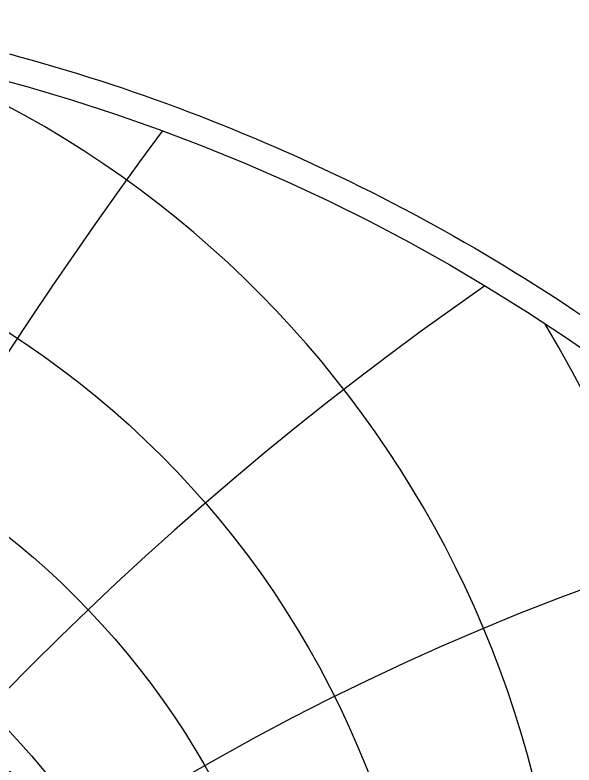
# Model space of a CAD drawing. Header units: millimetres. Extents: x -69 to 69, y -69 to 71.
# Drawn here: x 18.29 to 38.55, y 41.2 to 68.4 of the extents above; entities that cross this region are included whole.
import ezdxf

# ---------------------------------------------------------------- set-up
doc = ezdxf.new("R2010")
doc.units = ezdxf.units.MM
for name, color, linetype in [('CUT_OUTER', 1, 'Continuous'), ('ENGRAVE', 7, 'Continuous'), ('ENGRAVE_FINE', 8, 'Continuous')]:
    doc.layers.add(name, color=color, linetype=linetype)

msp = doc.modelspace()

# ---------------------------------------------------------------- linework, layer by layer
at = {"layer": 'CUT_OUTER'}
msp.add_lwpolyline([(18.0965, 66.9887), (18.5072, 66.8764), (18.9172, 66.7616), (19.3265, 66.6443), (19.735, 66.5244), (20.1429, 66.4021), (20.5499, 66.2772), (20.9562, 66.1499), (21.3617, 66.0201), (21.7664, 65.8878), (22.1702, 65.753), (22.5733, 65.6157), (22.9755, 65.476), (23.3768, 65.3337), (23.7772, 65.1891), (24.1768, 65.042), (24.5754, 64.8924), (24.9731, 64.7404), (25.3699, 64.5859), (25.7657, 64.429), (26.1605, 64.2697), (26.5544, 64.108), (26.9473, 63.9439), (27.3391, 63.7773), (27.7299, 63.6084), (28.1197, 63.437), (28.5084, 63.2633), (28.896, 63.0872), (29.2826, 62.9087), (29.668, 62.7278), (30.0524, 62.5446), (30.4356, 62.359), (30.8176, 62.1711), (31.1985, 61.9808), (31.5783, 61.7882), (31.9568, 61.5933), (32.3341, 61.3961), (32.7102, 61.1965), (33.0851, 60.9947), (33.4587, 60.7905), (33.8311, 60.5841), (34.2022, 60.3753), (34.572, 60.1643), (34.9405, 59.9511), (35.3077, 59.7356), (35.6736, 59.5178), (36.0381, 59.2978), (36.4013, 59.0755), (36.7631, 58.8511), (37.1235, 58.6244), (37.4825, 58.3955), (37.8401, 58.1644), (38.1963, 57.9311), (38.551, 57.6957), (38.9043, 57.458)], dxfattribs=at)
at = {"layer": 'ENGRAVE'}
for centre, radius in [((0, 0), 68.4), ((0, 28.8432), 33.3517), ((0, 26.8182), 28.9689), ((0, 25.1801), 24.9848), ((0, 23.8544), 21.312), ((0, 0), 44.7739)]:
    msp.add_circle(centre, radius, dxfattribs=at)
for centre, radius, start, end in [((0, 31.3587), 38.2501, 111.49393, 68.50607), ((0, 34.5126), 43.8255, 148.80664, 31.19336), ((0, 38.5209), 50.3089, 170.13999, 9.86001)]:
    msp.add_arc(centre, radius, start, end, dxfattribs=at)
at = {"layer": 'ENGRAVE_FINE'}
for centre, radius, start, end in [((164.2491, -39.6126), 174.7903, 143.567124, 172.356147), ((164.2491, -39.6126), 174.7903, 143.567124, 172.356147), ((103.5451, -39.6126), 119.5636, 124.793161, 168.40674), ((103.5451, -39.6126), 119.5636, 124.793161, 168.40674), ((71.2452, -39.6126), 93.004, 105.364585, 164.297315), ((71.2452, -39.6126), 93.004, 105.364585, 164.297315)]:
    msp.add_arc(centre, radius, start, end, dxfattribs=at)

doc.saveas('drawing.dxf')
